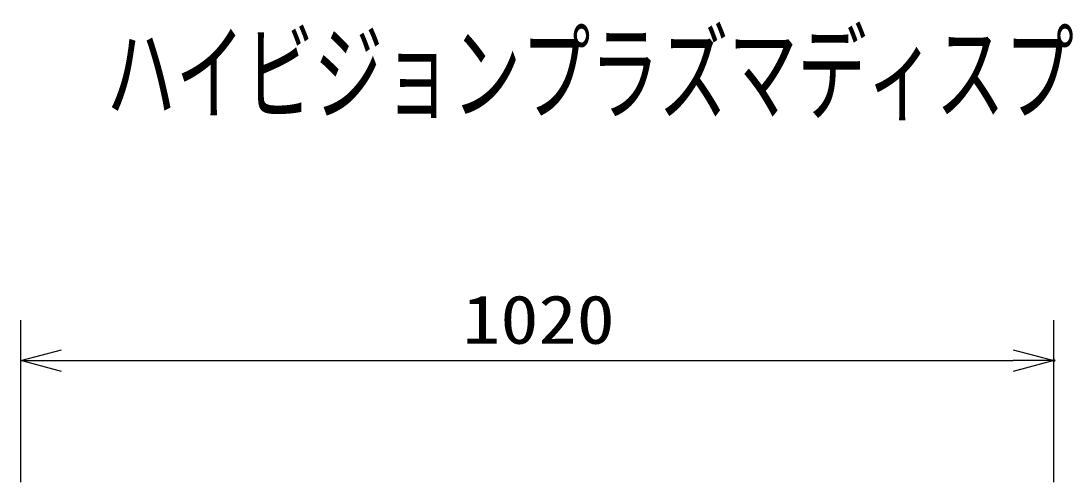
# Model space of a CAD drawing. Units: millimetres, scale not verified. Extents: x -63 to 63, y -57 to 57.
# Drawn here: x -39.7 to 12.1, y 34.6 to 57.4 of the extents above; entities that cross this region are included whole.
import ezdxf
from ezdxf.enums import TextEntityAlignment as Align

# ---------------------------------------------------------------- set-up
doc = ezdxf.new("R2010")
doc.units = ezdxf.units.MM
doc.header["$LTSCALE"] = 0.190236
doc.header["$PDMODE"] = 32
doc.header["$PDSIZE"] = 0.0951
for name, color, linetype in [('0-0_MOJI1', 2, 'Continuous'), ('0-6_KIJUN', 3, 'Continuous'), ('0-7_SUNPO', 3, 'Continuous')]:
    doc.layers.add(name, color=color, linetype=linetype)
doc.styles.add('ＭＳ ゴシック', font='')
doc.styles.get('ＭＳ ゴシック').set_extended_font_data('MS Gothic')

# ---------------------------------------------------------------- blocks, each defined once
blk = doc.blocks.new('_OPEN30')
at = {"layer": '0-7_SUNPO', "color": 7}
blk.add_line((0, 0), (-1, 0), dxfattribs=at)
blk.add_lwpolyline([(-1, 0.26795), (0, 0), (-1, -0.26795)], dxfattribs=at)

msp = doc.modelspace()

# ---------------------------------------------------------------- linework, layer by layer
at = {"layer": '0-6_KIJUN'}
for p, q in [((-39.7323, 34.6234), (-39.7323, 42.6234)), ((11.2678, 34.6234), (11.2678, 42.6234)), ((-37.7323, 40.6234), (9.2678, 40.6234))]:
    msp.add_line(p, q, dxfattribs=at)
at = {"layer": '0-7_SUNPO', "color": 7}
msp.add_point((11.2678, 40.6234), dxfattribs=at)

# ---------------------------------------------------------------- block references
at = {"layer": '0-6_KIJUN', "xscale": 2, "yscale": 2, "rotation": 180}
msp.add_blockref('_OPEN30', (-39.7323, 40.6234), dxfattribs=at)
at = {"layer": '0-6_KIJUN', "xscale": 2, "yscale": 2}
msp.add_blockref('_OPEN30', (11.2678, 40.6234), dxfattribs=at)

# ---------------------------------------------------------------- texts
at = {"layer": '0-0_MOJI1', "style": 'ＭＳ ゴシック', "width": 0.65}
msp.add_text('ハイビジョンプラズマディスプレイ壁掛け金具付（角度可変型）', height=3.848, dxfattribs=at).set_placement((-35.5001, 51.7599), align=Align.BOTTOM_LEFT)
at = {"layer": '0-6_KIJUN', "style": 'ＭＳ ゴシック', "width": 1.15}
msp.add_text('1020', height=2.406, dxfattribs=at).set_placement((-17.9396, 40.733), align=Align.BOTTOM_LEFT)

doc.saveas('drawing.dxf')
